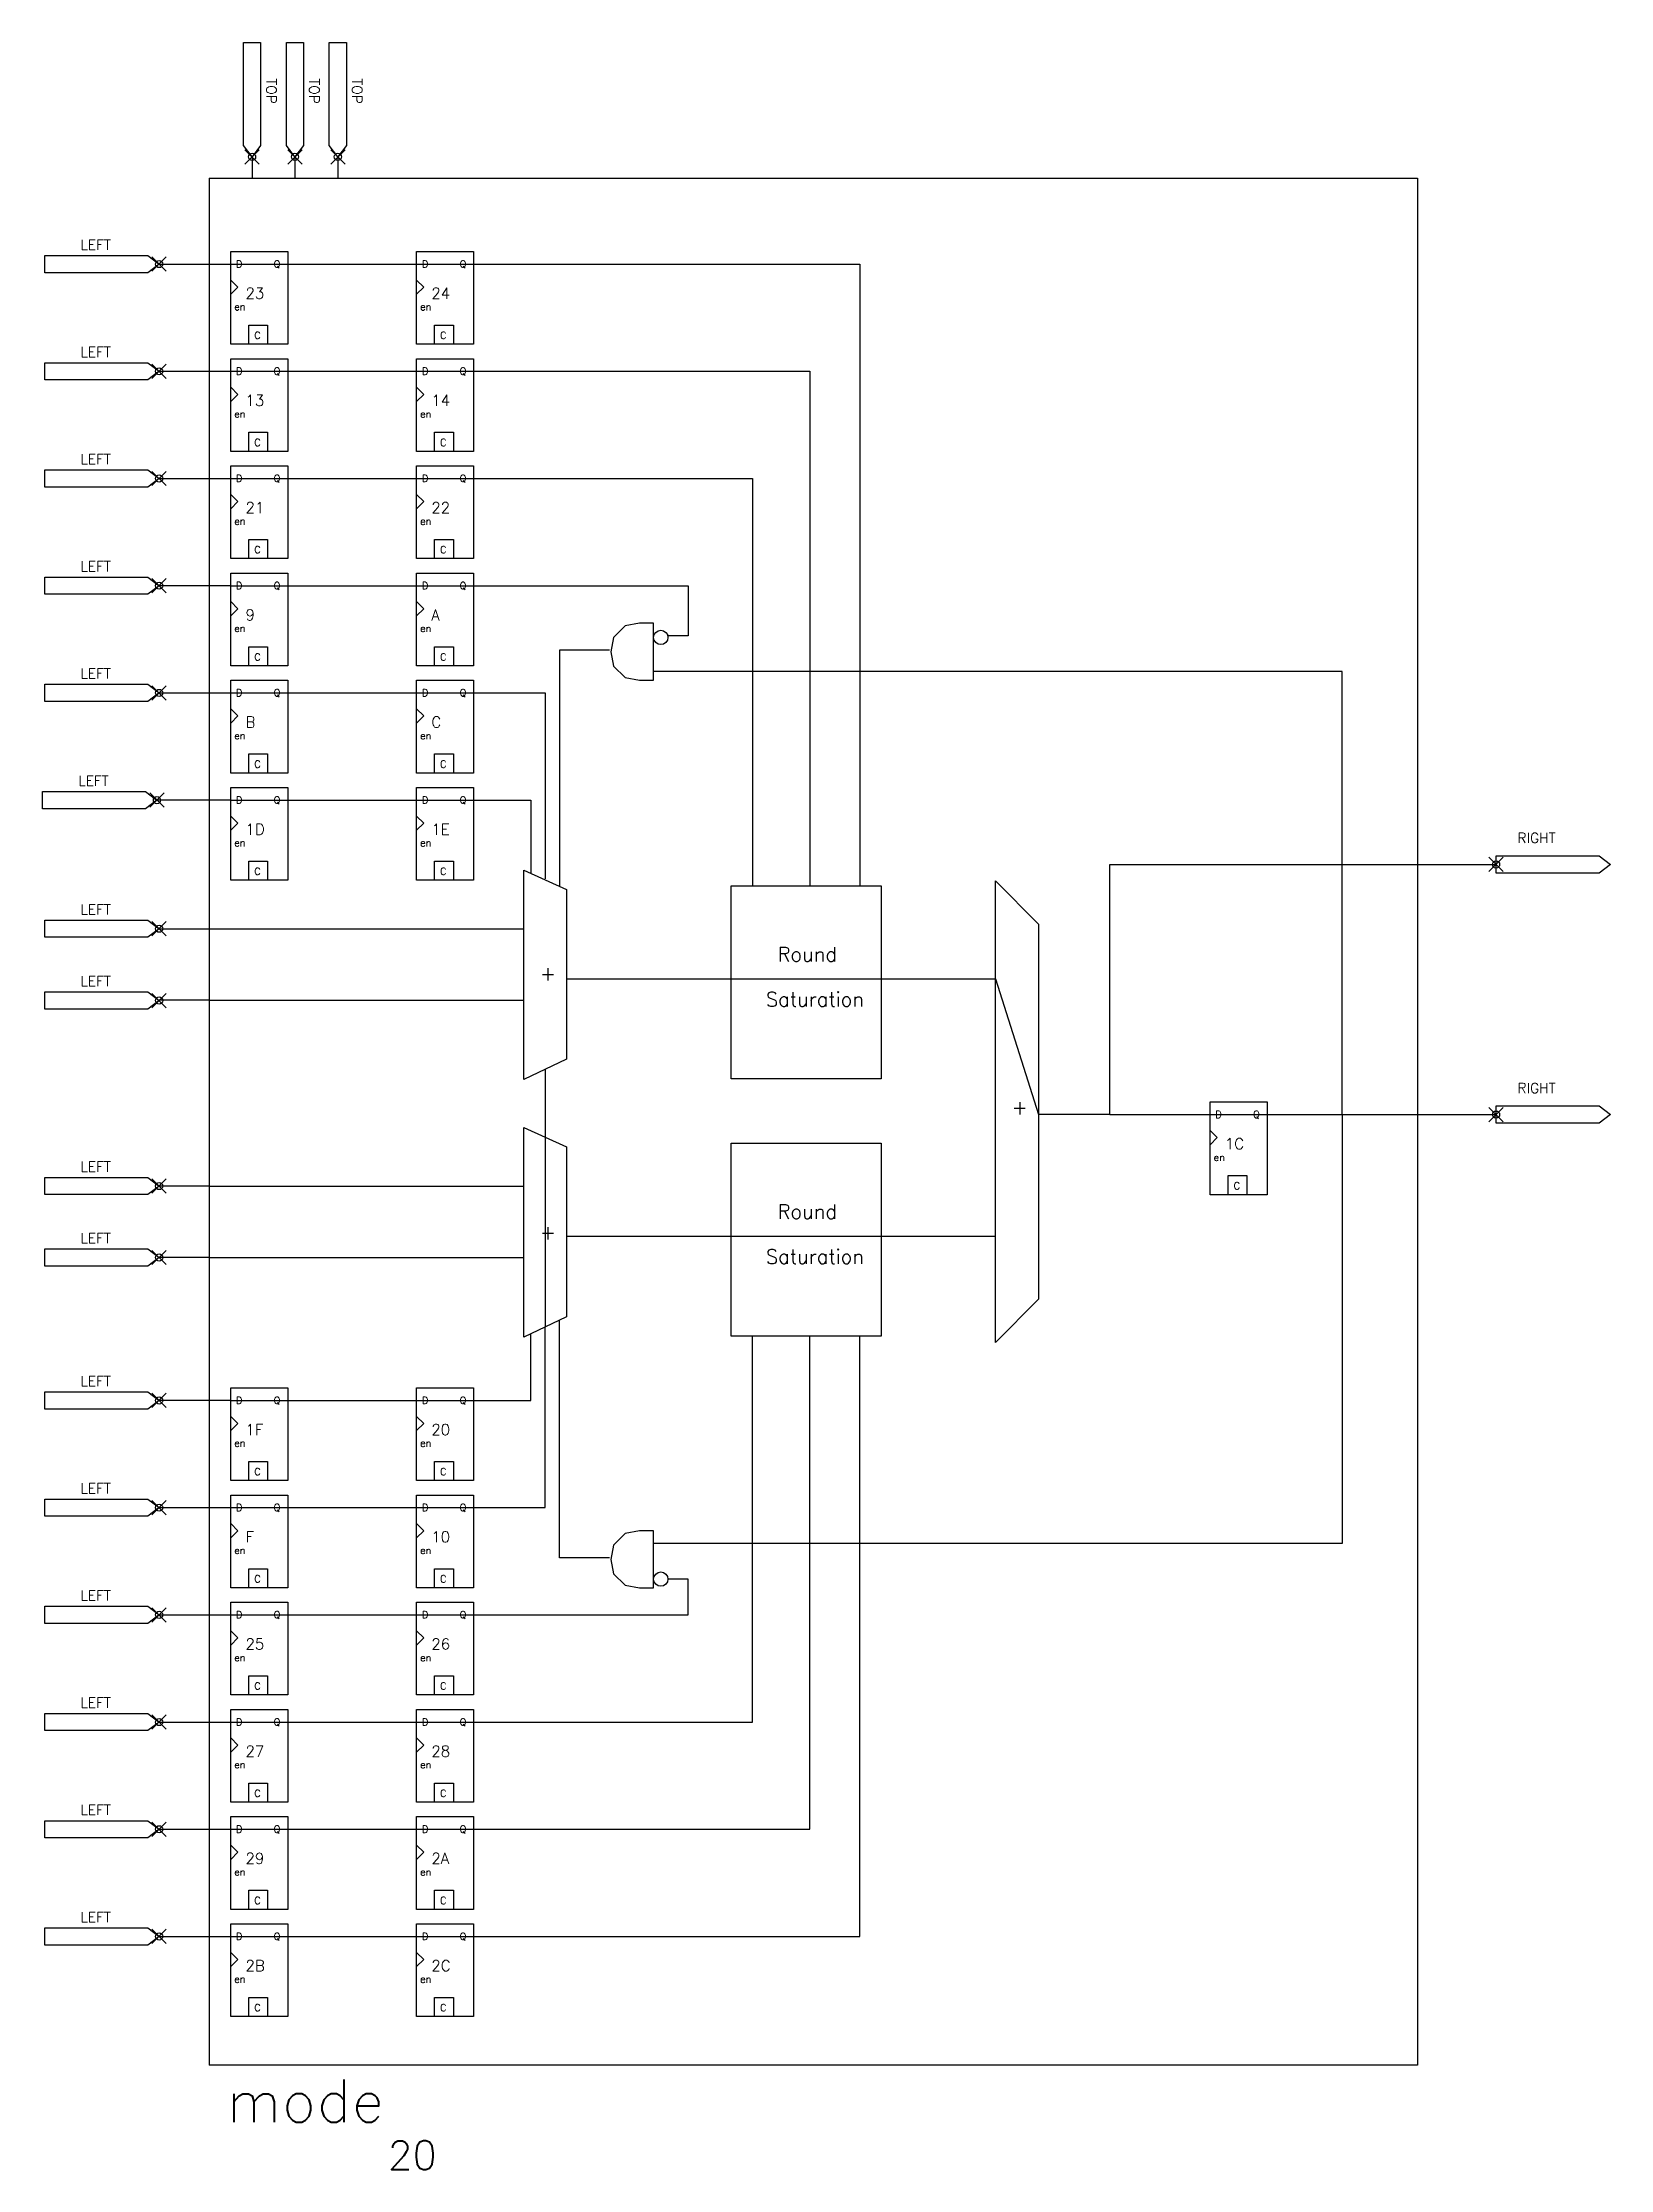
# Model space of a CAD drawing. Extents: x 5 to 2080, y -1493 to -5.
# Drawn here: x 983 to 2080, y -1493 to -5 of the extents above; entities that cross this region are included whole.
import ezdxf

# ---------------------------------------------------------------- set-up
doc = ezdxf.new("R2010")
doc.units = 0
doc.header["$MEASUREMENT"] = 0
doc.header["$PDMODE"] = 35
doc.header["$PDSIZE"] = 5
for name, color, linetype in [('DETAIL_MEDIUM', 182, 'CONTINUOUS'), ('PORTS', 248, 'CONTINUOUS'), ('SIMPLE', 162, 'CONTINUOUS')]:
    doc.layers.add(name, color=color, linetype=linetype)
doc.styles.add('SIMPLEX', font='simplex')
doc.styles.get("Standard").update_dxf_attribs({"font": 'txt.shx'})

# ---------------------------------------------------------------- blocks, each defined once
blk = doc.blocks.new('YGR_DSP_OUT_2ND_ADDER')
at = {"layer": 'DETAIL_MEDIUM', "linetype": 'CONTINUOUS'}
blk.add_lwpolyline([(1094.766516, -576.85269), (1124.766516, -607.357484), (1124.766516, -869.50806), (1094.766516, -900.012854), (1094.766516, -576.85269)], close=True, dxfattribs=at)
at = {"layer": 'DETAIL_MEDIUM', "linetype": 'CONTINUOUS', "style": 'SIMPLEX'}
blk.add_text('+', height=10, dxfattribs=at).set_placement((1106.146213, -740.330027))
blk = doc.blocks.new('YGR_DSP_OUT_CLK_PORT')
at = {"layer": 'PORTS', "linetype": 'CONTINUOUS'}
blk.add_lwpolyline([(905, -85), (899, -77), (899, -5), (911, -5), (911, -77), (905, -85)], close=True, dxfattribs=at)
blk.add_point((905, -85), dxfattribs=at)
at = {"layer": 'PORTS', "linetype": 'CONTINUOUS', "style": 'SIMPLEX'}
blk.add_attdef('SIDE', (915, -30), '', height=7.07, rotation=270, dxfattribs=at)
blk = doc.blocks.new('YGR_DSP_OUT_ENA_PORT')
at = {"layer": 'PORTS', "linetype": 'CONTINUOUS'}
blk.add_lwpolyline([(935, -85), (929, -77), (929, -5), (941, -5), (941, -77), (935, -85)], close=True, dxfattribs=at)
blk.add_point((935, -85), dxfattribs=at)
at = {"layer": 'PORTS', "linetype": 'CONTINUOUS', "style": 'SIMPLEX'}
blk.add_attdef('SIDE', (945, -30), '', height=7.07, rotation=270, dxfattribs=at)
blk = doc.blocks.new('YGR_DSP_OUT_CLR_PORT')
at = {"layer": 'PORTS', "linetype": 'CONTINUOUS'}
blk.add_lwpolyline([(965, -85), (959, -77), (959, -5), (971, -5), (971, -77), (965, -85)], close=True, dxfattribs=at)
blk.add_point((965, -85), dxfattribs=at)
at = {"layer": 'PORTS', "linetype": 'CONTINUOUS', "style": 'SIMPLEX'}
blk.add_attdef('SIDE', (975, -30), '', height=7.07, rotation=270, dxfattribs=at)
blk = doc.blocks.new('YGR_DSP_OUT_ZERO_ACC_WIRE')
at = {"layer": 'SIMPLE', "linetype": 'CONTINUOUS'}
for p, q in [((875, -435), (840, -435)), ((890.032, -435), (875, -435)), ((930, -435), (1020, -435)), ((1059.968, -435), (1210, -435)), ((1210, -435), (1210, -470)), ((1210, -470), (1195.889623, -470))]:
    blk.add_line(p, q, dxfattribs=at)
blk = doc.blocks.new('YGR_DSP_OUT_DATAA_PORT')
at = {"layer": 'PORTS', "linetype": 'CONTINUOUS'}
blk.add_lwpolyline([(840, -625), (832, -631), (760, -631), (760, -619), (832, -619), (840, -625)], close=True, dxfattribs=at)
blk.add_point((840, -625), dxfattribs=at)
at = {"layer": 'PORTS', "linetype": 'CONTINUOUS', "style": 'SIMPLEX'}
blk.add_attdef('SIDE', (785, -615), '', height=7.07, dxfattribs=at)
blk = doc.blocks.new('YGR_DSP_OUT_DATAB_PORT')
at = {"layer": 'PORTS', "linetype": 'CONTINUOUS'}
blk.add_lwpolyline([(840, -675.208155), (832, -681.208155), (760, -681.208155), (760, -669.208155), (832, -669.208155), (840, -675.208155)], close=True, dxfattribs=at)
blk.add_point((840, -675.208155), dxfattribs=at)
at = {"layer": 'PORTS', "linetype": 'CONTINUOUS', "style": 'SIMPLEX'}
blk.add_attdef('SIDE', (785, -665.208155), '', height=7.071068, dxfattribs=at)
blk = doc.blocks.new('YGR_DSP_OUT_BYPASS_2ND_ADDER')
at = {"layer": 'SIMPLE', "linetype": 'CONTINUOUS'}
blk.add_line((1096.155075, -655), (1126.197905, -750), dxfattribs=at)
blk = doc.blocks.new('YGR_DSP_OUT_SIGNB_WIRE4')
at = {"layer": 'SIMPLE', "linetype": 'CONTINUOUS'}
blk.add_line((974.879605, -723.419026), (974.879605, -770.86712), dxfattribs=at)
blk = doc.blocks.new('YGR_DSP_OUT_DATAC_PORT')
at = {"layer": 'PORTS', "linetype": 'CONTINUOUS'}
blk.add_lwpolyline([(840, -805), (832, -811), (760, -811), (760, -799), (832, -799), (840, -805)], close=True, dxfattribs=at)
blk.add_point((840, -805), dxfattribs=at)
at = {"layer": 'PORTS', "linetype": 'CONTINUOUS', "style": 'SIMPLEX'}
blk.add_attdef('SIDE', (785, -795), '', height=7.07, dxfattribs=at)
blk = doc.blocks.new('YGR_DSP_OUT_SIGNB_WIRE3')
at = {"layer": 'SIMPLE', "linetype": 'CONTINUOUS'}
blk.add_line((974.879605, -770.86712), (974.879605, -903.587967), dxfattribs=at)
blk = doc.blocks.new('YGR_DSP_OUT_DATAD_PORT')
at = {"layer": 'PORTS', "linetype": 'CONTINUOUS'}
blk.add_lwpolyline([(840, -855), (832, -861), (760, -861), (760, -849), (832, -849), (840, -855)], close=True, dxfattribs=at)
blk.add_point((840, -855), dxfattribs=at)
at = {"layer": 'PORTS', "linetype": 'CONTINUOUS', "style": 'SIMPLEX'}
blk.add_attdef('SIDE', (785, -845), '', height=7.07, dxfattribs=at)
blk = doc.blocks.new('YGR_DSP_OUT_OVERFLOW_PORT')
at = {"layer": 'PORTS', "linetype": 'CONTINUOUS'}
blk.add_lwpolyline([(1967.751804, -575), (1959.751804, -581), (1887.751804, -581), (1887.751804, -569), (1959.751804, -569), (1967.751804, -575)], close=True, dxfattribs=at)
blk.add_point((1887.751804, -575), dxfattribs=at)
at = {"layer": 'PORTS', "linetype": 'CONTINUOUS', "style": 'SIMPLEX'}
blk.add_attdef('SIDE', (1902.751804, -560), '', height=7.071068, dxfattribs=at)
blk = doc.blocks.new('YGR_DSP_OUT_DATA_OUT_PORT')
at = {"layer": 'PORTS', "linetype": 'CONTINUOUS'}
blk.add_lwpolyline([(1967.751804, -775), (1959.751804, -781), (1887.751804, -781), (1887.751804, -769), (1959.751804, -769), (1967.751804, -775)], close=True, dxfattribs=at)
blk.add_point((1887.751804, -775), dxfattribs=at)
at = {"layer": 'PORTS', "linetype": 'CONTINUOUS', "style": 'SIMPLEX'}
blk.add_attdef('SIDE', (1902.751804, -760), '', height=7.071068, dxfattribs=at)
blk = doc.blocks.new('YGR_DSP_OUT_MODE_STR')
at = {"layer": 'DETAIL_MEDIUM', "style": 'SIMPLEX'}
blk.add_text('mode', height=30, dxfattribs=at).set_placement((887, -1417))
blk.add_attdef('font', (1000, -1450), '', height=20, dxfattribs=at)
blk = doc.blocks.new('YGR_DSP_OUT_REG_BLOCK')
at = {"layer": 'DETAIL_MEDIUM', "linetype": 'CONTINUOUS'}
blk.add_lwpolyline([(890.032, -216.166761), (929.968, -216.166761), (929.968, -281.062761), (890.032, -281.062761)], close=True, dxfattribs=at)
blk = doc.blocks.new('YGR_DSP_OUT_REG_CLR_TEXT')
at = {"layer": 'DETAIL_MEDIUM', "linetype": 'CONTINUOUS'}
blk.add_lwpolyline([(910.047983, -257.12157), (923.290954, -257.12157), (923.290954, -270.479685), (910.047983, -270.479685)], close=True, dxfattribs=at)
at = {"layer": 'DETAIL_MEDIUM'}
blk.add_text('C', height=4.992, dxfattribs=at).set_placement((913.939277, -266.753206))
blk = doc.blocks.new('YGR_DSP_OUT_REG_ENA_TEXT')
at = {"layer": 'DETAIL_MEDIUM'}
blk.add_text('en', height=4.992, dxfattribs=at).set_placement((899.952764, -246.785206))
blk = doc.blocks.new('YGR_DSP_OUT_REG_CLK_TEXT')
at = {"layer": 'DETAIL_MEDIUM'}
for p, q in [((897.456764, -225.569206), (902.448764, -230.561206)), ((902.448764, -230.561206), (897.456764, -235.553206))]:
    blk.add_line(p, q, dxfattribs=at)
blk = doc.blocks.new('YGR_DSP_OUT_REG_TEXT')
at = {"layer": 'DETAIL_MEDIUM'}
for s, p in [('D', (901.200764, -216.833206)), ('Q', (927.572785, -216.833206))]:
    blk.add_text(s, height=4.992, dxfattribs=at).set_placement(p)
blk = doc.blocks.new('YGR_DSP_OUT_BYPASS_REG')
at = {"layer": 'SIMPLE', "linetype": 'CONTINUOUS'}
blk.add_line((890.032, -225), (930, -225), dxfattribs=at)
blk = doc.blocks.new('YGR_DSP_OUT_REG')
at = {"layer": 'DETAIL_MEDIUM', "linetype": 'CONTINUOUS'}
for name, p in [('YGR_DSP_OUT_REG_BLOCK', (0, 0)), ('YGR_DSP_OUT_REG_CLR_TEXT', (-7.424764, -10.565555))]:
    blk.add_blockref(name, p, dxfattribs=at)
at = {"layer": 'DETAIL_MEDIUM'}
for name in ['YGR_DSP_OUT_REG_TEXT', 'YGR_DSP_OUT_REG_CLK_TEXT', 'YGR_DSP_OUT_REG_ENA_TEXT']:
    blk.add_blockref(name, (-7.424764, -10.565555), dxfattribs=at)
at = {"layer": 'SIMPLE', "linetype": 'CONTINUOUS'}
blk.add_blockref('YGR_DSP_OUT_BYPASS_REG', (0, 0), dxfattribs=at)
at = {"layer": 'SIMPLE', "linetype": 'CONTINUOUS', "style": 'SIMPLEX'}
blk.add_attdef('index', (900.383868, -249.245981), '', height=7.68, dxfattribs=at)
blk = doc.blocks.new('YGR_DSP_OUT_DATAA_WIRE')
at = {"layer": 'SIMPLE', "linetype": 'CONTINUOUS'}
for p, q in [((840, -625), (875, -625)), ((875, -625), (1095, -625))]:
    blk.add_line(p, q, dxfattribs=at)
blk = doc.blocks.new('YGR_DSP_OUT_DATAB_WIRE')
at = {"layer": 'SIMPLE', "linetype": 'CONTINUOUS'}
for q in [(840, -675), (1095, -675)]:
    blk.add_line((875, -675), q, dxfattribs=at)
blk = doc.blocks.new('YGR_DSP_OUT_DATAC_WIRE')
at = {"layer": 'SIMPLE', "linetype": 'CONTINUOUS'}
for q in [(840, -805), (1095, -805)]:
    blk.add_line((875, -805), q, dxfattribs=at)
blk = doc.blocks.new('YGR_DSP_OUT_DATAD_WIRE')
at = {"layer": 'SIMPLE', "linetype": 'CONTINUOUS'}
for q in [(840, -855), (1095, -855)]:
    blk.add_line((875, -855), q, dxfattribs=at)
blk = doc.blocks.new('YGR_DSP_OUT_2ND_ADDER_WIRE')
at = {"layer": 'SIMPLE', "linetype": 'CONTINUOUS'}
blk.add_line((1370, -750), (1320, -750), dxfattribs=at)
blk = doc.blocks.new('YGR_DSP_OUT_SIGNA_PORT')
at = {"layer": 'PORTS', "linetype": 'CONTINUOUS'}
blk.add_lwpolyline([(840, -425), (832, -431), (760, -431), (760, -419), (832, -419), (840, -425)], close=True, dxfattribs=at)
blk.add_point((840, -425), dxfattribs=at)
at = {"layer": 'PORTS', "linetype": 'CONTINUOUS', "style": 'SIMPLEX'}
blk.add_attdef('SIDE', (785, -415), '', height=7.07, dxfattribs=at)
blk = doc.blocks.new('YGR_DSP_OUT_ADD_NSUB_0_PORT')
at = {"layer": 'PORTS', "linetype": 'CONTINUOUS'}
blk.add_lwpolyline([(838.470053, -505), (830.470053, -511), (758.470053, -511), (758.470053, -499), (830.470053, -499), (838.470053, -505)], close=True, dxfattribs=at)
blk.add_point((838.470053, -505), dxfattribs=at)
at = {"layer": 'PORTS', "linetype": 'CONTINUOUS', "style": 'SIMPLEX'}
blk.add_attdef('SIDE', (783.470053, -495), '', height=7.071068, dxfattribs=at)
blk = doc.blocks.new('YGR_DSP_OUT_ADD_NSUB_1_PORT')
at = {"layer": 'PORTS', "linetype": 'CONTINUOUS'}
blk.add_lwpolyline([(840, -955), (832, -961), (760, -961), (760, -949), (832, -949), (840, -955)], close=True, dxfattribs=at)
blk.add_point((840, -955), dxfattribs=at)
at = {"layer": 'PORTS', "linetype": 'CONTINUOUS', "style": 'SIMPLEX'}
blk.add_attdef('SIDE', (785, -945), '', height=7.07, dxfattribs=at)
blk = doc.blocks.new('YGR_DSP_OUT_ADD_NSUB_1_WIRE')
at = {"layer": 'SIMPLE', "linetype": 'CONTINUOUS'}
for p, q in [((1100, -955), (1100, -908.766103)), ((875, -955), (840, -955)), ((890.016, -955), (875, -955)), ((930, -955), (1020.016, -955)), ((1059.984, -955), (1100, -955))]:
    blk.add_line(p, q, dxfattribs=at)
blk = doc.blocks.new('YGR_DSP_OUT_SIGNB_PORT')
at = {"layer": 'PORTS', "linetype": 'CONTINUOUS'}
blk.add_lwpolyline([(840, -1040), (832, -1046), (760, -1046), (760, -1034), (832, -1034), (840, -1040)], close=True, dxfattribs=at)
blk.add_point((840, -1040), dxfattribs=at)
at = {"layer": 'PORTS', "linetype": 'CONTINUOUS', "style": 'SIMPLEX'}
blk.add_attdef('SIDE', (785, -1030), '', height=7.07, dxfattribs=at)
blk = doc.blocks.new('YGR_DSP_OUT_1ST_ADDER_UNIT_1')
at = {"layer": 'DETAIL_MEDIUM', "linetype": 'CONTINUOUS'}
blk.add_lwpolyline([(1320, -764.125709), (1350, -777.608531), (1350, -896.473575), (1320, -910.70236), (1320, -764.125709)], close=True, dxfattribs=at)
at = {"layer": 'SIMPLE', "linetype": 'CONTINUOUS'}
blk.add_line((1350, -840), (1465, -840), dxfattribs=at)
at = {"layer": 'DETAIL_MEDIUM', "linetype": 'CONTINUOUS', "style": 'SIMPLEX'}
blk.add_text('+', height=10, dxfattribs=at).set_placement((1331.379698, -842.324749))
blk = doc.blocks.new('YGR_DSP_OUT_ADD_NSUB_0_WIRE')
at = {"layer": 'SIMPLE', "linetype": 'CONTINUOUS'}
for p, q in [((1100, -535), (1063.470053, -535)), ((1115.032, -535), (1100, -535)), ((1155, -535), (1245.016, -535)), ((1284.984, -535), (1325, -535)), ((1325, -535), (1325, -585.850527))]:
    blk.add_line(p, q, dxfattribs=at)
blk = doc.blocks.new('YGR_DSP_OUT_SIGNA_WIRE0')
at = {"layer": 'SIMPLE', "linetype": 'CONTINUOUS'}
for p, q in [((1065, -460), (1100, -460)), ((1100, -460), (1115.032, -460)), ((1155, -460), (1245.016, -460)), ((1284.984, -460), (1335, -460)), ((1335, -460), (1335, -590.017463))]:
    blk.add_line(p, q, dxfattribs=at)
blk = doc.blocks.new('YGR_DSP_OUT_ZERO_ACC_PORT')
at = {"layer": 'PORTS', "linetype": 'CONTINUOUS'}
blk.add_lwpolyline([(1065, -385), (1057, -391), (985, -391), (985, -379), (1057, -379), (1065, -385)], close=True, dxfattribs=at)
blk.add_point((1065, -385), dxfattribs=at)
at = {"layer": 'PORTS', "linetype": 'CONTINUOUS', "style": 'SIMPLEX'}
blk.add_attdef('SIDE', (1010, -375), '', height=7.07, dxfattribs=at)
blk = doc.blocks.new('YGR_DSP_OUT_CLK_WIRE')
at = {"layer": 'SIMPLE', "linetype": 'CONTINUOUS'}
blk.add_line((1130, -85), (1130, -100), dxfattribs=at)
blk = doc.blocks.new('YGR_DSP_OUT_ENA_WIRE')
at = {"layer": 'SIMPLE', "linetype": 'CONTINUOUS'}
blk.add_line((1160, -85), (1160, -100), dxfattribs=at)
blk = doc.blocks.new('YGR_DSP_OUT_CLR_WIRE')
at = {"layer": 'SIMPLE', "linetype": 'CONTINUOUS'}
blk.add_line((1190, -85), (1190, -100), dxfattribs=at)
blk = doc.blocks.new('YGR_DSP_OUT_ZERO_ACC_ADD_GATE')
at = {"layer": 'DETAIL_MEDIUM'}
blk.add_lwpolyline([(1410.851293, -411.181064), (1400.851293, -411.181064), (1390.851293, -413.181064), (1382.851293, -421.181064), (1380.851293, -431.181064), (1382.851293, -441.181064), (1390.851293, -449.181064), (1400.851293, -451.181064), (1410.851293, -451.181064), (1410.851293, -411.181064)], close=True, dxfattribs=at)
at = {"layer": 'SIMPLE', "linetype": 'CONTINUOUS'}
for p, q in [((1345, -430), (1345, -595)), ((1380, -430), (1345, -430))]:
    blk.add_line(p, q, dxfattribs=at)
blk.add_circle((1415.851293, -421.181064), 5, dxfattribs=at)
blk = doc.blocks.new('YGR_DSP_OUT_ROUND_0_PORT')
at = {"layer": 'PORTS', "linetype": 'CONTINUOUS'}
blk.add_lwpolyline([(1065, -310), (1057, -316), (985, -316), (985, -304), (1057, -304), (1065, -310)], close=True, dxfattribs=at)
blk.add_point((1065, -310), dxfattribs=at)
at = {"layer": 'PORTS', "linetype": 'CONTINUOUS', "style": 'SIMPLEX'}
blk.add_attdef('SIDE', (1010, -300), '', height=7.07, dxfattribs=at)
blk = doc.blocks.new('YGR_DSP_OUT_ROUND_0_WIRE')
at = {"layer": 'SIMPLE', "linetype": 'CONTINUOUS'}
for p, q in [((1065, -310), (1115.032, -310)), ((1155, -310), (1245.016, -310)), ((1284.984, -310), (1480, -310)), ((1480, -310), (1480, -595))]:
    blk.add_line(p, q, dxfattribs=at)
blk = doc.blocks.new('YGR_DSP_OUT_SATURATE_PORT')
at = {"layer": 'PORTS', "linetype": 'CONTINUOUS'}
blk.add_lwpolyline([(1065, -235), (1057, -241), (985, -241), (985, -229), (1057, -229), (1065, -235)], close=True, dxfattribs=at)
blk.add_point((1065, -235), dxfattribs=at)
at = {"layer": 'PORTS', "linetype": 'CONTINUOUS', "style": 'SIMPLEX'}
blk.add_attdef('SIDE', (1010, -225), '', height=7.07, dxfattribs=at)
blk = doc.blocks.new('YGR_DSP_OUT_SATURATE_WIRE')
at = {"layer": 'SIMPLE', "linetype": 'CONTINUOUS'}
for p, q in [((1065, -235), (1115.032, -235)), ((1155, -235), (1245.016, -235)), ((1284.984, -235), (1520, -235)), ((1520, -235), (1520, -595))]:
    blk.add_line(p, q, dxfattribs=at)
blk = doc.blocks.new('YGR_DSP_OUT_MULT_AB_SAT_PORT')
at = {"layer": 'PORTS', "linetype": 'CONTINUOUS'}
blk.add_lwpolyline([(1065, -160), (1057, -166), (985, -166), (985, -154), (1057, -154), (1065, -160)], close=True, dxfattribs=at)
blk.add_point((1065, -160), dxfattribs=at)
at = {"layer": 'PORTS', "linetype": 'CONTINUOUS', "style": 'SIMPLEX'}
blk.add_attdef('SIDE', (1010, -150), '', height=7.07, dxfattribs=at)
blk = doc.blocks.new('YGR_DSP_OUT_MULT_AB_SAT_WIRE')
at = {"layer": 'SIMPLE', "linetype": 'CONTINUOUS'}
for p, q in [((1065, -160), (1115.032, -160)), ((1155, -160), (1245.016, -160)), ((1284.984, -160), (1555, -160)), ((1555, -160), (1555, -595))]:
    blk.add_line(p, q, dxfattribs=at)
blk = doc.blocks.new('YGR_DSP_OUT_ZERO_ACC_1_PORT')
at = {"layer": 'PORTS', "linetype": 'CONTINUOUS'}
blk.add_lwpolyline([(1065, -1105), (1057, -1111), (985, -1111), (985, -1099), (1057, -1099), (1065, -1105)], close=True, dxfattribs=at)
blk.add_point((1065, -1105), dxfattribs=at)
at = {"layer": 'PORTS', "linetype": 'CONTINUOUS', "style": 'SIMPLEX'}
blk.add_attdef('SIDE', (1010, -1095), '', height=7.07, dxfattribs=at)
blk = doc.blocks.new('YGR_DSP_OUT_ZERO_ACC_1_WIRE')
at = {"layer": 'SIMPLE', "linetype": 'CONTINUOUS'}
for p, q in [((1435, -1080), (1420.747852, -1080)), ((1435, -1105), (1435, -1080)), ((1065, -1105), (1115.032, -1105)), ((1155, -1105), (1245.016, -1105)), ((1284.984, -1105), (1435, -1105))]:
    blk.add_line(p, q, dxfattribs=at)
blk = doc.blocks.new('YGR_DSP_OUT_ZERO_ACC1_ADD_GATE')
at = {"layer": 'DETAIL_MEDIUM'}
blk.add_lwpolyline([(1410.851293, -1046.181064), (1400.851293, -1046.181064), (1390.851293, -1048.181064), (1382.851293, -1056.181064), (1380.851293, -1066.181064), (1382.851293, -1076.181064), (1390.851293, -1084.181064), (1400.851293, -1086.181064), (1410.851293, -1086.181064), (1410.851293, -1046.181064)], close=True, dxfattribs=at)
at = {"layer": 'SIMPLE', "linetype": 'CONTINUOUS'}
for p, q in [((1345, -1065), (1345, -898.851433)), ((1380, -1065), (1345, -1065))]:
    blk.add_line(p, q, dxfattribs=at)
blk.add_circle((1415.851293, -1080), 5, dxfattribs=at)
blk = doc.blocks.new('YGR_DSP_OUT_ROUND_1_PORT')
at = {"layer": 'PORTS', "linetype": 'CONTINUOUS'}
blk.add_lwpolyline([(1065, -1180), (1057, -1186), (985, -1186), (985, -1174), (1057, -1174), (1065, -1180)], close=True, dxfattribs=at)
blk.add_point((1065, -1180), dxfattribs=at)
at = {"layer": 'PORTS', "linetype": 'CONTINUOUS', "style": 'SIMPLEX'}
blk.add_attdef('SIDE', (1010, -1170), '', height=7.07, dxfattribs=at)
blk = doc.blocks.new('YGR_DSP_OUT_ROUND_1_WIRE')
at = {"layer": 'SIMPLE', "linetype": 'CONTINUOUS'}
for p, q in [((1480, -1180), (1480, -910)), ((1065, -1180), (1115.032, -1180)), ((1155, -1180), (1245.016, -1180)), ((1284.984, -1180), (1480, -1180))]:
    blk.add_line(p, q, dxfattribs=at)
blk = doc.blocks.new('YGR_DSP_OUT_SATURATE_1_PORT')
at = {"layer": 'PORTS', "linetype": 'CONTINUOUS'}
blk.add_lwpolyline([(1065, -1255), (1057, -1261), (985, -1261), (985, -1249), (1057, -1249), (1065, -1255)], close=True, dxfattribs=at)
blk.add_point((1065, -1255), dxfattribs=at)
at = {"layer": 'PORTS', "linetype": 'CONTINUOUS', "style": 'SIMPLEX'}
blk.add_attdef('SIDE', (1010, -1245), '', height=7.07, dxfattribs=at)
blk = doc.blocks.new('YGR_DSP_OUT_SATURATE_1_WIRE')
at = {"layer": 'SIMPLE', "linetype": 'CONTINUOUS'}
for p, q in [((1520, -1255), (1520, -910)), ((1065, -1255), (1115.032, -1255)), ((1155, -1255), (1245.016, -1255)), ((1284.984, -1255), (1520, -1255))]:
    blk.add_line(p, q, dxfattribs=at)
blk = doc.blocks.new('YGR_DSP_OUT_MULT_CD_SAT_PORT')
at = {"layer": 'PORTS', "linetype": 'CONTINUOUS'}
blk.add_lwpolyline([(1065, -1330), (1057, -1336), (985, -1336), (985, -1324), (1057, -1324), (1065, -1330)], close=True, dxfattribs=at)
blk.add_point((1065, -1330), dxfattribs=at)
at = {"layer": 'PORTS', "linetype": 'CONTINUOUS', "style": 'SIMPLEX'}
blk.add_attdef('SIDE', (1010, -1320), '', height=7.07, dxfattribs=at)
blk = doc.blocks.new('YGR_DSP_OUT_MULT_CD_SAT_WIRE')
at = {"layer": 'SIMPLE', "linetype": 'CONTINUOUS'}
for p, q in [((1555, -1330), (1555, -910)), ((1065, -1330), (1115.032, -1330)), ((1155, -1330), (1245.016, -1330)), ((1284.984, -1330), (1555, -1330))]:
    blk.add_line(p, q, dxfattribs=at)
blk = doc.blocks.new('YGR_DSP_OUT_BLOCK')
at = {"layer": 'SIMPLE', "linetype": 'CONTINUOUS'}
for p, q in [((1100, -100), (1100, -1420)), ((1100, -100), (1945, -100)), ((1945, -100), (1945, -1420)), ((1945, -1420), (1100, -1420))]:
    blk.add_line(p, q, dxfattribs=at)
blk = doc.blocks.new('YGR_DSP_OUT_DATA_OUT_WIRE')
at = {"layer": 'SIMPLE', "linetype": 'CONTINUOUS'}
for p, q in [((1729.952, -755), (1799.968, -755)), ((1839.936, -755), (1945, -755)), ((1945, -755), (2000, -755))]:
    blk.add_line(p, q, dxfattribs=at)
blk = doc.blocks.new('YGR_DSP_OUT_OVERFLOW_WIRE')
at = {"layer": 'SIMPLE', "linetype": 'CONTINUOUS'}
for p, q in [((1729.952, -580), (2000, -580)), ((1729.952, -755), (1729.952, -580))]:
    blk.add_line(p, q, dxfattribs=at)
blk = doc.blocks.new('YGR_DSP_OUT_ROUND_SAT_0_BLOCK')
at = {"layer": 'DETAIL_MEDIUM', "linetype": 'CONTINUOUS'}
blk.add_lwpolyline([(1465, -595), (1570, -595), (1570, -730), (1465, -730)], close=True, dxfattribs=at)
at = {"layer": 'DETAIL_MEDIUM', "linetype": 'CONTINUOUS', "style": 'SIMPLEX'}
for s, p in [('Round', (1497.543227, -647.859715)), ('Saturation', (1489.336543, -679.317784))]:
    blk.add_text(s, height=10, dxfattribs=at).set_placement(p)
blk = doc.blocks.new('YGR_DSP_OUT_1ST_ADDER_UNIT_0')
at = {"layer": 'DETAIL_MEDIUM', "linetype": 'CONTINUOUS'}
blk.add_lwpolyline([(1320, -583.956767), (1350, -597.43959), (1350, -716.304633), (1320, -730.533419), (1320, -583.956767)], close=True, dxfattribs=at)
at = {"layer": 'SIMPLE', "linetype": 'CONTINUOUS'}
blk.add_line((1350, -660), (1465, -660), dxfattribs=at)
at = {"layer": 'DETAIL_MEDIUM', "linetype": 'CONTINUOUS', "style": 'SIMPLEX'}
blk.add_text('+', height=10, dxfattribs=at).set_placement((1331.379698, -661.202533))
blk = doc.blocks.new('YGR_DSP_OUT_ROUND_SAT_0_WIRE')
at = {"layer": 'SIMPLE', "linetype": 'CONTINUOUS'}
blk.add_line((1570, -660), (1649.90917, -660), dxfattribs=at)
blk = doc.blocks.new('YGR_DSP_OUT_BY_ROUND_SAT_0')
at = {"layer": 'SIMPLE', "linetype": 'CONTINUOUS'}
blk.add_line((1465, -660), (1570, -660), dxfattribs=at)
blk = doc.blocks.new('YGR_DSP_OUT_ROUND_SAT_1_WIRE')
at = {"layer": 'SIMPLE', "linetype": 'CONTINUOUS'}
blk.add_line((1570, -840), (1650, -840), dxfattribs=at)
blk = doc.blocks.new('YGR_DSP_OUT_BY_ROUND_SAT_1')
at = {"layer": 'SIMPLE', "linetype": 'CONTINUOUS'}
blk.add_line((1465, -840), (1570, -840), dxfattribs=at)
blk = doc.blocks.new('YGR_DSP_OUT_ROUND_SAT_1_BLOCK')
at = {"layer": 'DETAIL_MEDIUM', "linetype": 'CONTINUOUS'}
blk.add_lwpolyline([(1465, -775), (1570, -775), (1570, -910), (1465, -910)], close=True, dxfattribs=at)
at = {"layer": 'DETAIL_MEDIUM', "linetype": 'CONTINUOUS', "style": 'SIMPLEX'}
for s, p in [('Round', (1497.543227, -827.859715)), ('Saturation', (1489.336543, -859.317784))]:
    blk.add_text(s, height=10, dxfattribs=at).set_placement(p)
blk = doc.blocks.new('YGR_DSP_OUT_REGOUT_WIRE0')
at = {"layer": 'SIMPLE', "linetype": 'CONTINUOUS'}
for p, q in [((1892.468, -445), (1410.851293, -445)), ((1892.468, -755), (1892.468, -445)), ((1839.936, -755), (1892.468, -755))]:
    blk.add_line(p, q, dxfattribs=at)
blk = doc.blocks.new('YGR_DSP_OUT_REGOUT_WIRE1')
at = {"layer": 'SIMPLE', "linetype": 'CONTINUOUS'}
for p, q in [((1839.936, -755), (1892.468, -755)), ((1892.468, -755), (1892.468, -1055)), ((1892.468, -1055), (1410.851293, -1055))]:
    blk.add_line(p, q, dxfattribs=at)
blk = doc.blocks.new('YGR_DSP_OUT_SIGNB_WIRE0')
at = {"layer": 'SIMPLE', "linetype": 'CONTINUOUS'}
for p, q in [((1335, -1030), (1335, -903.587967)), ((1065, -1030), (1100, -1030)), ((1100, -1030), (1115, -1030)), ((1155, -1030), (1245.016, -1030)), ((1284.984, -1030), (1335, -1030))]:
    blk.add_line(p, q, dxfattribs=at)
blk = doc.blocks.new('YGR_DSP')
at = {"layer": 'DETAIL_MEDIUM', "linetype": 'CONTINUOUS'}
blk.add_lwpolyline([(1465, -775), (1570, -775), (1570, -910), (1465, -910)], close=True, dxfattribs=at)
for name, p in [('YGR_DSP_OUT_ROUND_SAT_0_BLOCK', (0, 0)), ('YGR_DSP_OUT_2ND_ADDER', (555.185484, -14.527064)), ('YGR_DSP_OUT_ROUND_SAT_1_BLOCK', (0, 0))]:
    blk.add_blockref(name, p, dxfattribs=at)
at = {"layer": 'DETAIL_MEDIUM'}
blk.add_blockref('YGR_DSP_OUT_MODE_STR', (225, -43), dxfattribs=at).add_auto_attribs({'font': '20'})
at = {"layer": 'PORTS', "linetype": 'CONTINUOUS'}
for name, p, values in [('YGR_DSP_OUT_CLK_PORT', (225, 0), {'SIDE': 'TOP'}), ('YGR_DSP_OUT_ENA_PORT', (225, 0), {'SIDE': 'TOP'}), ('YGR_DSP_OUT_CLR_PORT', (225, 0), {'SIDE': 'TOP'}), ('YGR_DSP_OUT_MULT_AB_SAT_PORT', (0, 0), {'SIDE': 'LEFT'}), ('YGR_DSP_OUT_SATURATE_PORT', (0, 0), {'SIDE': 'LEFT'}), ('YGR_DSP_OUT_ROUND_0_PORT', (0, 0), {'SIDE': 'LEFT'}), ('YGR_DSP_OUT_ZERO_ACC_PORT', (0, 0), {'SIDE': 'LEFT'}), ('YGR_DSP_OUT_SIGNA_PORT', (225, -35), {'SIDE': 'LEFT'}), ('YGR_DSP_OUT_ADD_NSUB_0_PORT', (225, -30), {'SIDE': 'LEFT'}), ('YGR_DSP_OUT_OVERFLOW_PORT', (112.248196, -5), {'SIDE': 'RIGHT'}), ('YGR_DSP_OUT_DATAA_PORT', (225, 0), {'SIDE': 'LEFT'}), ('YGR_DSP_OUT_DATAB_PORT', (225, 0), {'SIDE': 'LEFT'}), ('YGR_DSP_OUT_DATA_OUT_PORT', (112.248196, 20), {'SIDE': 'RIGHT'}), ('YGR_DSP_OUT_DATAC_PORT', (225, 0), {'SIDE': 'LEFT'}), ('YGR_DSP_OUT_DATAD_PORT', (225, 0), {'SIDE': 'LEFT'}), ('YGR_DSP_OUT_ADD_NSUB_1_PORT', (225, 0), {'SIDE': 'LEFT'}), ('YGR_DSP_OUT_SIGNB_PORT', (225, 10), {'SIDE': 'LEFT'}), ('YGR_DSP_OUT_ZERO_ACC_1_PORT', (0, 0), {'SIDE': 'LEFT'}), ('YGR_DSP_OUT_ROUND_1_PORT', (0, 0), {'SIDE': 'LEFT'}), ('YGR_DSP_OUT_SATURATE_1_PORT', (0, 0), {'SIDE': 'LEFT'}), ('YGR_DSP_OUT_MULT_CD_SAT_PORT', (0, 0), {'SIDE': 'LEFT'})]:
    blk.add_blockref(name, p, dxfattribs=at).add_auto_attribs(values)
at = {"layer": 'SIMPLE', "linetype": 'CONTINUOUS'}
for name, p in [('YGR_DSP_OUT_CLK_WIRE', (0, 0)), ('YGR_DSP_OUT_ENA_WIRE', (0, 0)), ('YGR_DSP_OUT_CLR_WIRE', (0, 0)), ('YGR_DSP_OUT_BLOCK', (0, 0)), ('YGR_DSP_OUT_MULT_AB_SAT_WIRE', (0, 0)), ('YGR_DSP_OUT_SATURATE_WIRE', (0, 0)), ('YGR_DSP_OUT_ROUND_0_WIRE', (0, 0)), ('YGR_DSP_OUT_ZERO_ACC_WIRE', (225, 50)), ('YGR_DSP_OUT_ZERO_ACC_ADD_GATE', (0, 0)), ('YGR_DSP_OUT_REGOUT_WIRE0', (0, 0)), ('YGR_DSP_OUT_SIGNA_WIRE0', (0, 0)), ('YGR_DSP_OUT_ADD_NSUB_0_WIRE', (0, 0)), ('YGR_DSP_OUT_OVERFLOW_WIRE', (0, 0)), ('YGR_DSP_OUT_1ST_ADDER_UNIT_0', (0, 0)), ('YGR_DSP_OUT_DATAA_WIRE', (225, 0)), ('YGR_DSP_OUT_BY_ROUND_SAT_0', (0, 0)), ('YGR_DSP_OUT_ROUND_SAT_0_WIRE', (0, 0)), ('YGR_DSP_OUT_BYPASS_2ND_ADDER', (553.754095, -5)), ('YGR_DSP_OUT_DATAB_WIRE', (225, 0)), ('YGR_DSP_OUT_SIGNB_WIRE4', (360.120395, 0)), ('YGR_DSP_OUT_REGOUT_WIRE1', (0, 0)), ('YGR_DSP_OUT_2ND_ADDER_WIRE', (359.952, -5)), ('YGR_DSP_OUT_DATA_OUT_WIRE', (0, 0)), ('YGR_DSP_OUT_1ST_ADDER_UNIT_1', (0, 0)), ('YGR_DSP_OUT_SIGNB_WIRE3', (360.120395, 0)), ('YGR_DSP_OUT_DATAC_WIRE', (225, 0)), ('YGR_DSP_OUT_BY_ROUND_SAT_1', (0, 0)), ('YGR_DSP_OUT_ROUND_SAT_1_WIRE', (0, 0)), ('YGR_DSP_OUT_DATAD_WIRE', (225, 0)), ('YGR_DSP_OUT_SIGNB_WIRE0', (0, 0)), ('YGR_DSP_OUT_ZERO_ACC1_ADD_GATE', (0, 0)), ('YGR_DSP_OUT_ADD_NSUB_1_WIRE', (225, 0)), ('YGR_DSP_OUT_ROUND_1_WIRE', (0, 0)), ('YGR_DSP_OUT_SATURATE_1_WIRE', (0, 0)), ('YGR_DSP_OUT_MULT_CD_SAT_WIRE', (0, 0)), ('YGR_DSP_OUT_ZERO_ACC_1_WIRE', (0, 0))]:
    blk.add_blockref(name, p, dxfattribs=at)
for p, values in [((225, 65), {'index': '23'}), ((354.984, 65), {'index': '24'}), ((225, -10), {'index': '13'}), ((354.984, -10), {'index': '14'}), ((225, -85), {'index': '21'}), ((354.984, -85), {'index': '22'}), ((225, -160), {'index': '9'}), ((354.984, -160), {'index': 'A'}), ((225, -235), {'index': 'B'}), ((354.984, -235), {'index': 'C'}), ((225, -310), {'index': '1D'}), ((354.984, -310), {'index': '1E'}), ((909.936, -530), {'index': '1C'}), ((225, -730), {'index': '1F'}), ((354.984, -730), {'index': '20'}), ((225, -805), {'index': 'F'}), ((354.984, -805), {'index': '10'}), ((225, -880), {'index': '25'}), ((354.984, -880), {'index': '26'}), ((225, -955), {'index': '27'}), ((354.984, -955), {'index': '28'}), ((225, -1030), {'index': '29'}), ((354.984, -1030), {'index': '2A'}), ((225, -1105), {'index': '2B'}), ((354.984, -1105), {'index': '2C'})]:
    blk.add_blockref('YGR_DSP_OUT_REG', p, dxfattribs=at).add_auto_attribs(values)
at = {"layer": 'DETAIL_MEDIUM', "linetype": 'CONTINUOUS', "style": 'SIMPLEX'}
for s, p in [('Round', (1497.543227, -827.859715)), ('Saturation', (1489.336543, -859.317784))]:
    blk.add_text(s, height=10, dxfattribs=at).set_placement(p)

msp = doc.modelspace()

# ---------------------------------------------------------------- block references
at = {"layer": 'SIMPLE', "linetype": 'CONTINUOUS'}
msp.add_blockref('YGR_DSP', (0, 0), dxfattribs=at)

doc.saveas('drawing.dxf')
